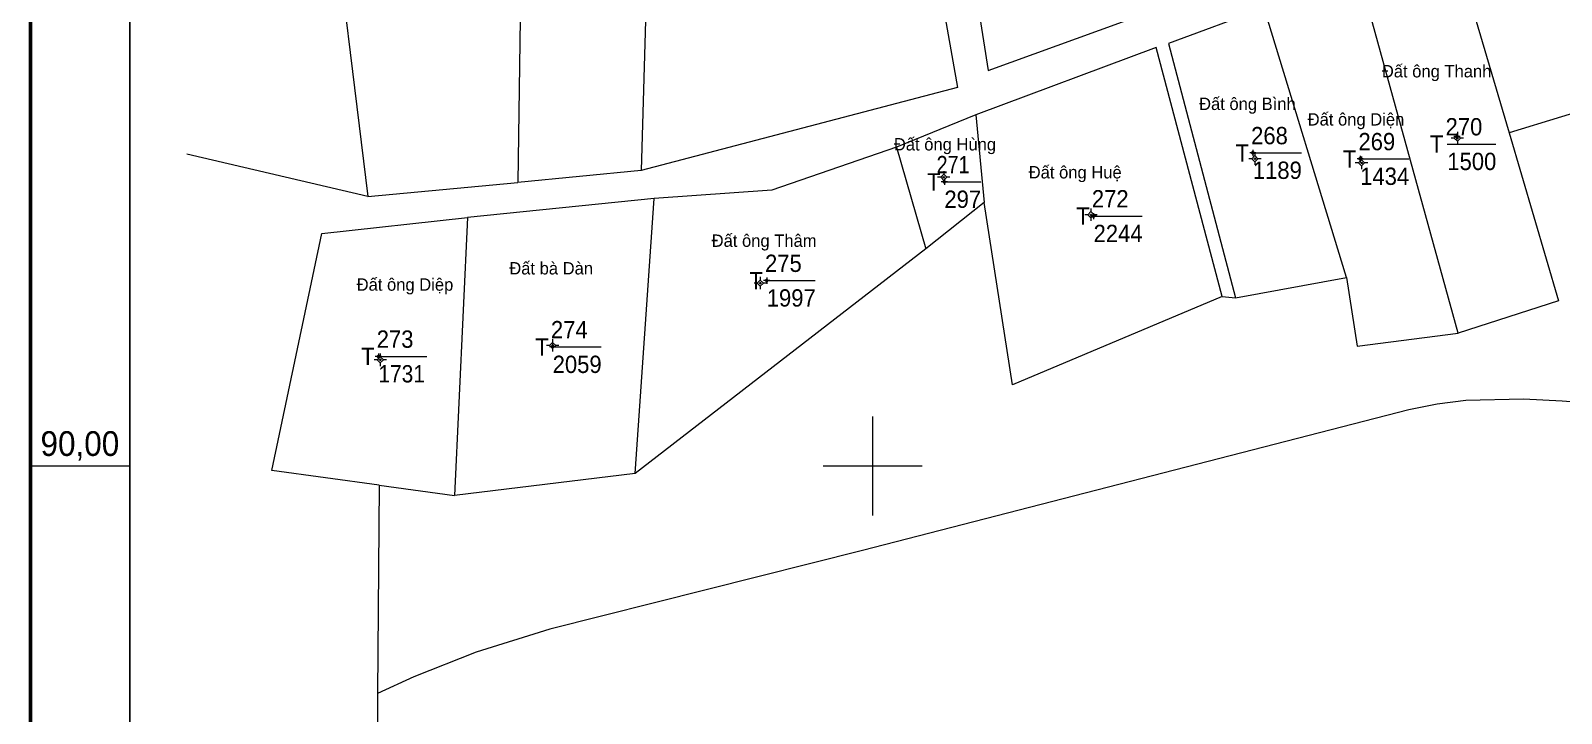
# Model space of a CAD drawing. Header units: metres. Extents: x 398630 to 399770, y 48498 to 49842.
# Drawn here: x 398630 to 398939, y 48950 to 49087.9 of the extents above; entities that cross this region are included whole.
import ezdxf
from ezdxf.enums import TextEntityAlignment as Align

# ---------------------------------------------------------------- set-up
doc = ezdxf.new("R2010")
doc.units = ezdxf.units.M
doc.header["$LTSCALE"] = 1.4
for name, color, linetype, lineweight in [('11', 7, 'Continuous', 13), ('15', 7, 'Continuous', 13), ('22', 7, 'Continuous', 13), ('51', 7, 'Continuous', 13), ('63', 7, 'Continuous', 13)]:
    doc.layers.add(name, color=color, linetype=linetype, lineweight=lineweight)
doc.layers.add('2', color=7, linetype='Continuous')

msp = doc.modelspace()

# ---------------------------------------------------------------- hatches: boundary and pattern name
at = {"layer": '11'}
for points in [[(398918.18, 49066.199, 1), (398917.88, 49066.199, 1)], [(398918.18, 49066.199, 1), (398917.88, 49066.199, 1)], [(398877.297, 49062.042, 1), (398876.997, 49062.042, 1)], [(398877.297, 49062.042, 1), (398876.997, 49062.042, 1)], [(398898.833, 49061.206, 1), (398898.533, 49061.206, 1)], [(398898.833, 49061.206, 1), (398898.533, 49061.206, 1)], [(398814.502, 49058.297, 1), (398814.202, 49058.297, 1)], [(398814.502, 49058.297, 1), (398814.202, 49058.297, 1)], [(398844.208, 49050.726, 1), (398843.908, 49050.726, 1)], [(398844.208, 49050.726, 1), (398843.908, 49050.726, 1)], [(398777.452, 49036.907, 1), (398777.152, 49036.907, 1)], [(398777.452, 49036.907, 1), (398777.152, 49036.907, 1)], [(398735.539, 49024.318, 1), (398735.239, 49024.318, 1)], [(398735.539, 49024.318, 1), (398735.239, 49024.318, 1)], [(398700.752, 49021.417, 1), (398700.452, 49021.417, 1)], [(398700.752, 49021.417, 1), (398700.452, 49021.417, 1)]]:
    msp.add_hatch(color=256, dxfattribs=at).paths.add_polyline_path(points)
at = {"layer": '51'}
for points in [[(398918.025, 49066.53, 1), (398917.875, 49066.53, 1)], [(398918.025, 49066.53, 1), (398917.875, 49066.53, 1)], [(398918.025, 49066.53, 1), (398917.875, 49066.53, 1)], [(398918.025, 49066.53, 1), (398917.875, 49066.53, 1)], [(398876.815, 49063.21, 1), (398876.665, 49063.21, 1)], [(398876.815, 49063.21, 1), (398876.665, 49063.21, 1)], [(398876.815, 49063.21, 1), (398876.665, 49063.21, 1)], [(398876.815, 49063.21, 1), (398876.665, 49063.21, 1)], [(398898.485, 49061.99, 1), (398898.335, 49061.99, 1)], [(398898.485, 49061.99, 1), (398898.335, 49061.99, 1)], [(398898.485, 49061.99, 1), (398898.335, 49061.99, 1)], [(398898.485, 49061.99, 1), (398898.335, 49061.99, 1)], [(398814.545, 49057.36, 1), (398814.395, 49057.36, 1)], [(398814.545, 49057.36, 1), (398814.395, 49057.36, 1)], [(398814.545, 49057.36, 1), (398814.395, 49057.36, 1)], [(398814.545, 49057.36, 1), (398814.395, 49057.36, 1)], [(398844.655, 49050.44, 1), (398844.505, 49050.44, 1)], [(398844.655, 49050.44, 1), (398844.505, 49050.44, 1)], [(398844.655, 49050.44, 1), (398844.505, 49050.44, 1)], [(398844.655, 49050.44, 1), (398844.505, 49050.44, 1)], [(398778.675, 49037.42, 1), (398778.525, 49037.42, 1)], [(398778.675, 49037.42, 1), (398778.525, 49037.42, 1)], [(398778.675, 49037.42, 1), (398778.525, 49037.42, 1)], [(398778.675, 49037.42, 1), (398778.525, 49037.42, 1)], [(398735.465, 49024.01, 1), (398735.315, 49024.01, 1)], [(398735.465, 49024.01, 1), (398735.315, 49024.01, 1)], [(398735.465, 49024.01, 1), (398735.315, 49024.01, 1)], [(398735.465, 49024.01, 1), (398735.315, 49024.01, 1)], [(398700.285, 49022.09, 1), (398700.135, 49022.09, 1)], [(398700.285, 49022.09, 1), (398700.135, 49022.09, 1)], [(398700.285, 49022.09, 1), (398700.135, 49022.09, 1)], [(398700.285, 49022.09, 1), (398700.135, 49022.09, 1)]]:
    msp.add_hatch(color=256, dxfattribs=at).paths.add_polyline_path(points)

# ---------------------------------------------------------------- linework, layer by layer
at = {"layer": '11'}
for p, q in [((398918.03, 49067.45), (398918.03, 49066.82)), ((398918.03, 49067.45), (398918.03, 49066.82)), ((398917.41, 49066.2), (398916.78, 49066.2)), ((398917.41, 49066.2), (398916.78, 49066.2)), ((398918.03, 49065.57), (398918.03, 49064.95)), ((398918.03, 49065.57), (398918.03, 49064.95)), ((398919.28, 49066.2), (398918.66, 49066.2)), ((398919.28, 49066.2), (398918.66, 49066.2)), ((398876.52, 49062.04), (398875.9, 49062.04)), ((398876.52, 49062.04), (398875.9, 49062.04)), ((398877.15, 49063.29), (398877.15, 49062.67)), ((398877.15, 49063.29), (398877.15, 49062.67)), ((398877.15, 49061.42), (398877.15, 49060.79)), ((398877.15, 49061.42), (398877.15, 49060.79)), ((398878.4, 49062.04), (398877.77, 49062.04)), ((398878.4, 49062.04), (398877.77, 49062.04)), ((398898.06, 49061.21), (398897.43, 49061.21)), ((398898.06, 49061.21), (398897.43, 49061.21)), ((398898.68, 49062.46), (398898.68, 49061.83)), ((398898.68, 49062.46), (398898.68, 49061.83)), ((398899.93, 49061.21), (398899.31, 49061.21)), ((398899.93, 49061.21), (398899.31, 49061.21)), ((398813.73, 49058.3), (398813.1, 49058.3)), ((398813.73, 49058.3), (398813.1, 49058.3)), ((398814.35, 49059.55), (398814.35, 49058.92)), ((398814.35, 49059.55), (398814.35, 49058.92)), ((398815.6, 49058.3), (398814.98, 49058.3)), ((398815.6, 49058.3), (398814.98, 49058.3)), ((398898.68, 49060.58), (398898.68, 49059.96)), ((398898.68, 49060.58), (398898.68, 49059.96)), ((398814.35, 49057.67), (398814.35, 49057.05)), ((398814.35, 49057.67), (398814.35, 49057.05)), ((398844.06, 49051.98), (398844.06, 49051.35)), ((398844.06, 49051.98), (398844.06, 49051.35)), ((398843.43, 49050.73), (398842.81, 49050.73)), ((398843.43, 49050.73), (398842.81, 49050.73)), ((398844.06, 49050.1), (398844.06, 49049.48)), ((398844.06, 49050.1), (398844.06, 49049.48)), ((398845.31, 49050.73), (398844.68, 49050.73)), ((398845.31, 49050.73), (398844.68, 49050.73)), ((398776.68, 49036.91), (398776.05, 49036.91)), ((398776.68, 49036.91), (398776.05, 49036.91)), ((398777.3, 49038.16), (398777.3, 49037.53)), ((398777.3, 49038.16), (398777.3, 49037.53)), ((398778.55, 49036.91), (398777.93, 49036.91)), ((398778.55, 49036.91), (398777.93, 49036.91)), ((398777.3, 49036.28), (398777.3, 49035.66)), ((398777.3, 49036.28), (398777.3, 49035.66)), ((398734.76, 49024.32), (398734.14, 49024.32)), ((398734.76, 49024.32), (398734.14, 49024.32)), ((398735.39, 49025.57), (398735.39, 49024.94)), ((398735.39, 49025.57), (398735.39, 49024.94)), ((398736.64, 49024.32), (398736.01, 49024.32)), ((398736.64, 49024.32), (398736.01, 49024.32)), ((398699.98, 49021.42), (398699.35, 49021.42)), ((398699.98, 49021.42), (398699.35, 49021.42)), ((398700.6, 49022.67), (398700.6, 49022.04)), ((398700.6, 49022.67), (398700.6, 49022.04)), ((398701.85, 49021.42), (398701.23, 49021.42)), ((398701.85, 49021.42), (398701.23, 49021.42)), ((398735.39, 49023.69), (398735.39, 49023.07)), ((398735.39, 49023.69), (398735.39, 49023.07)), ((398700.6, 49020.79), (398700.6, 49020.17)), ((398700.6, 49020.79), (398700.6, 49020.17))]:
    msp.add_line(p, q, dxfattribs=at)
for points in [[(398918.03, 49066.82), (398917.41, 49066.2), (398918.03, 49065.57), (398918.66, 49066.2)], [(398918.03, 49066.82), (398917.41, 49066.2), (398918.03, 49065.57), (398918.66, 49066.2)], [(398877.15, 49062.67), (398876.52, 49062.04), (398877.15, 49061.42), (398877.77, 49062.04)], [(398877.15, 49062.67), (398876.52, 49062.04), (398877.15, 49061.42), (398877.77, 49062.04)], [(398898.68, 49061.83), (398898.06, 49061.21), (398898.68, 49060.58), (398899.31, 49061.21)], [(398898.68, 49061.83), (398898.06, 49061.21), (398898.68, 49060.58), (398899.31, 49061.21)], [(398814.35, 49058.92), (398813.73, 49058.3), (398814.35, 49057.67), (398814.98, 49058.3)], [(398814.35, 49058.92), (398813.73, 49058.3), (398814.35, 49057.67), (398814.98, 49058.3)], [(398844.06, 49051.35), (398843.43, 49050.73), (398844.06, 49050.1), (398844.68, 49050.73)], [(398844.06, 49051.35), (398843.43, 49050.73), (398844.06, 49050.1), (398844.68, 49050.73)], [(398777.3, 49037.53), (398776.68, 49036.91), (398777.3, 49036.28), (398777.93, 49036.91)], [(398777.3, 49037.53), (398776.68, 49036.91), (398777.3, 49036.28), (398777.93, 49036.91)], [(398735.39, 49024.94), (398734.76, 49024.32), (398735.39, 49023.69), (398736.01, 49024.32)], [(398735.39, 49024.94), (398734.76, 49024.32), (398735.39, 49023.69), (398736.01, 49024.32)], [(398700.6, 49022.04), (398699.98, 49021.42), (398700.6, 49020.79), (398701.23, 49021.42)], [(398700.6, 49022.04), (398699.98, 49021.42), (398700.6, 49020.79), (398701.23, 49021.42)]]:
    msp.add_lwpolyline(points, close=True, dxfattribs=at)
for centre in [(398918.03, 49066.199), (398918.03, 49066.199), (398877.147, 49062.042), (398877.147, 49062.042), (398898.683, 49061.206), (398898.683, 49061.206), (398814.352, 49058.297), (398814.352, 49058.297), (398844.058, 49050.726), (398844.058, 49050.726), (398777.302, 49036.907), (398777.302, 49036.907), (398735.389, 49024.318), (398735.389, 49024.318), (398700.602, 49021.417), (398700.602, 49021.417)]:
    msp.add_circle(centre, 0.15, dxfattribs=at)
at = {"layer": '15'}
for p, q in [((398916, 49065), (398925.8, 49065)), ((398876.74, 49063.22), (398886.54, 49063.22)), ((398898.41, 49062), (398908.21, 49062)), ((398814.47, 49057.36), (398821.82, 49057.36)), ((398844.59, 49050.44), (398854.39, 49050.44)), ((398778.61, 49037.42), (398788.41, 49037.42)), ((398700.22, 49022.1), (398710.02, 49022.1)), ((398735.39, 49024.01), (398745.19, 49024.01))]:
    msp.add_line(p, q, dxfattribs=at)
at = {"layer": '22'}
for p, q in [((398758.5, 49240.38), (398753.27, 49059.67)), ((398916.99, 49106.25), (398928.46, 49067.27)), ((398918.21, 49026.82), (398898.04, 49099.84)), ((398895.68, 49038.03), (398879, 49092.47)), ((398820.82, 49070.91), (398804.78, 49064.41)), ((398804.78, 49064.41), (398810.75, 49043.81)), ((398698.11, 49054.44), (398661.51, 49062.96)), ((398755.87, 49054.02), (398718.18, 49050.2)), ((398752.06, 48998.44), (398755.87, 49054.02)), ((398873.25, 49033.96), (398895.68, 49038.03)), ((398870.54, 49034.18), (398873.25, 49033.96)), ((398700.34, 48996.08), (398700, 48954.02)), ((398700.34, 48996.08), (398715.58, 48994))]:
    msp.add_line(p, q, dxfattribs=at)
at = {"layer": '22', "lineweight": 25}
msp.add_lwpolyline([(399750, 49416.86), (399750, 48650), (398650, 48650), (398650, 49750), (399750, 49750), (399750, 49424.63)], dxfattribs=at)
at = {"layer": '22'}
for points in [[(398732.38, 49242.45), (398730.15, 49184.75), (398728.38, 49057.26)], [(398788.81, 49236.57), (398817.15, 49076.45), (398753.27, 49059.67), (398728.38, 49057.26)], [(398682.05, 49185.12), (398698.11, 49054.44), (398728.38, 49057.26)], [(398807.47, 49180.56), (398823.28, 49079.84), (398855.05, 49091.36)], [(398879, 49092.47), (398859.68, 49085.33), (398873.25, 49033.96)], [(398870.54, 49034.18), (398857.21, 49084.49), (398820.82, 49070.91), (398822.52, 49053.2)], [(398978.68, 49082.3), (398960.19, 49077), (398928.46, 49067.27)], [(399700, 49042.18), (399677.47, 49050.64), (399484.86, 49076.79), (399286.64, 49073.05), (399114.73, 49054.08), (399044.1, 49019.54), (399036.61, 49016.48), (399029.81, 49014.55), (399017.49, 49012.51), (398998.47, 49011.42), (398979.5, 49010.81), (398970.58, 49010.68), (398939.17, 49013.06), (398931.35, 49013.45), (398919.72, 49013.18), (398913.96, 49012.49), (398908.25, 49011.34), (398797.91, 48982.9), (398734.81, 48966.99), (398719.98, 48962.36), (398707.36, 48957.37), (398700, 48954.02)], [(398804.78, 49064.41), (398779.62, 49055.69), (398755.87, 49054.02)], [(398928.46, 49067.27), (398938.43, 49033.36), (398918.21, 49026.82)], [(398822.52, 49053.2), (398810.75, 49043.81), (398752.06, 48998.44), (398715.58, 48994)], [(398870.54, 49034.18), (398828.25, 49016.4), (398822.52, 49053.2)], [(398700.34, 48996.08), (398678.67, 48999.03), (398688.82, 49046.95), (398718.18, 49050.2), (398715.58, 48994)], [(398700, 48954.02), (398700, 48863.13), (398769.21, 48887.52), (398957.39, 48923.65), (399109.38, 48938.1), (399261.36, 48959.78), (399449.54, 48959.78), (399524.86, 48959.44), (399700, 48912.45), (399700, 49042.18)], [(398895.68, 49038.03), (398897.8, 49024.16), (398918.21, 49026.82)]]:
    msp.add_lwpolyline(points, dxfattribs=at)
at = {"layer": '51'}
for p, q in [((398917.64, 49066.53), (398917.32, 49066.53)), ((398917.64, 49066.53), (398917.32, 49066.53)), ((398917.64, 49066.53), (398917.32, 49066.53)), ((398917.64, 49066.53), (398917.32, 49066.53)), ((398917.95, 49067.16), (398917.95, 49066.84)), ((398917.95, 49067.16), (398917.95, 49066.84)), ((398917.95, 49067.16), (398917.95, 49066.84)), ((398917.95, 49067.16), (398917.95, 49066.84)), ((398917.95, 49066.22), (398917.95, 49065.9)), ((398917.95, 49066.22), (398917.95, 49065.9)), ((398917.95, 49066.22), (398917.95, 49065.9)), ((398917.95, 49066.22), (398917.95, 49065.9)), ((398918.58, 49066.53), (398918.26, 49066.53)), ((398918.58, 49066.53), (398918.26, 49066.53)), ((398918.58, 49066.53), (398918.26, 49066.53)), ((398918.58, 49066.53), (398918.26, 49066.53)), ((398876.43, 49063.21), (398876.12, 49063.21)), ((398876.43, 49063.21), (398876.12, 49063.21)), ((398876.43, 49063.21), (398876.12, 49063.21)), ((398876.43, 49063.21), (398876.12, 49063.21)), ((398876.74, 49063.84), (398876.74, 49063.52)), ((398876.74, 49063.84), (398876.74, 49063.52)), ((398876.74, 49063.84), (398876.74, 49063.52)), ((398876.74, 49063.84), (398876.74, 49063.52)), ((398876.74, 49062.9), (398876.74, 49062.58)), ((398876.74, 49062.9), (398876.74, 49062.58)), ((398876.74, 49062.9), (398876.74, 49062.58)), ((398876.74, 49062.9), (398876.74, 49062.58)), ((398877.36, 49063.21), (398877.05, 49063.21)), ((398877.36, 49063.21), (398877.05, 49063.21)), ((398877.36, 49063.21), (398877.05, 49063.21)), ((398877.36, 49063.21), (398877.05, 49063.21)), ((398898.1, 49061.99), (398897.78, 49061.99)), ((398898.1, 49061.99), (398897.78, 49061.99)), ((398898.1, 49061.99), (398897.78, 49061.99)), ((398898.1, 49061.99), (398897.78, 49061.99)), ((398898.41, 49062.62), (398898.41, 49062.3)), ((398898.41, 49062.62), (398898.41, 49062.3)), ((398898.41, 49062.62), (398898.41, 49062.3)), ((398898.41, 49062.62), (398898.41, 49062.3)), ((398898.41, 49061.68), (398898.41, 49061.36)), ((398898.41, 49061.68), (398898.41, 49061.36)), ((398898.41, 49061.68), (398898.41, 49061.36)), ((398898.41, 49061.68), (398898.41, 49061.36)), ((398899.04, 49061.99), (398898.72, 49061.99)), ((398899.04, 49061.99), (398898.72, 49061.99)), ((398899.04, 49061.99), (398898.72, 49061.99)), ((398899.04, 49061.99), (398898.72, 49061.99)), ((398814.16, 49057.36), (398813.84, 49057.36)), ((398814.16, 49057.36), (398813.84, 49057.36)), ((398814.16, 49057.36), (398813.84, 49057.36)), ((398814.16, 49057.36), (398813.84, 49057.36)), ((398814.47, 49057.98), (398814.47, 49057.67)), ((398814.47, 49057.98), (398814.47, 49057.67)), ((398814.47, 49057.98), (398814.47, 49057.67)), ((398814.47, 49057.98), (398814.47, 49057.67)), ((398814.47, 49057.05), (398814.47, 49056.74)), ((398814.47, 49057.05), (398814.47, 49056.74)), ((398814.47, 49057.05), (398814.47, 49056.74)), ((398814.47, 49057.05), (398814.47, 49056.74)), ((398815.1, 49057.36), (398814.78, 49057.36)), ((398815.1, 49057.36), (398814.78, 49057.36)), ((398815.1, 49057.36), (398814.78, 49057.36)), ((398815.1, 49057.36), (398814.78, 49057.36)), ((398844.27, 49050.44), (398843.96, 49050.44)), ((398844.27, 49050.44), (398843.96, 49050.44)), ((398844.27, 49050.44), (398843.96, 49050.44)), ((398844.27, 49050.44), (398843.96, 49050.44)), ((398844.58, 49051.06), (398844.58, 49050.75)), ((398844.58, 49051.06), (398844.58, 49050.75)), ((398844.58, 49051.06), (398844.58, 49050.75)), ((398844.58, 49051.06), (398844.58, 49050.75)), ((398844.58, 49050.13), (398844.58, 49049.82)), ((398844.58, 49050.13), (398844.58, 49049.82)), ((398844.58, 49050.13), (398844.58, 49049.82)), ((398844.58, 49050.13), (398844.58, 49049.82)), ((398845.2, 49050.44), (398844.89, 49050.44)), ((398845.2, 49050.44), (398844.89, 49050.44)), ((398845.2, 49050.44), (398844.89, 49050.44)), ((398845.2, 49050.44), (398844.89, 49050.44)), ((398778.29, 49037.42), (398777.98, 49037.42)), ((398778.29, 49037.42), (398777.98, 49037.42)), ((398778.29, 49037.42), (398777.98, 49037.42)), ((398778.29, 49037.42), (398777.98, 49037.42)), ((398778.6, 49038.04), (398778.6, 49037.73)), ((398778.6, 49038.04), (398778.6, 49037.73)), ((398778.6, 49038.04), (398778.6, 49037.73)), ((398778.6, 49038.04), (398778.6, 49037.73)), ((398778.6, 49037.11), (398778.6, 49036.8)), ((398778.6, 49037.11), (398778.6, 49036.8)), ((398778.6, 49037.11), (398778.6, 49036.8)), ((398778.6, 49037.11), (398778.6, 49036.8)), ((398779.22, 49037.42), (398778.91, 49037.42)), ((398779.22, 49037.42), (398778.91, 49037.42)), ((398779.22, 49037.42), (398778.91, 49037.42)), ((398779.22, 49037.42), (398778.91, 49037.42)), ((398735.39, 49024.64), (398735.39, 49024.32)), ((398735.39, 49024.64), (398735.39, 49024.32)), ((398735.39, 49024.64), (398735.39, 49024.32)), ((398735.39, 49024.64), (398735.39, 49024.32)), ((398699.9, 49022.09), (398699.58, 49022.09)), ((398699.9, 49022.09), (398699.58, 49022.09)), ((398699.9, 49022.09), (398699.58, 49022.09)), ((398699.9, 49022.09), (398699.58, 49022.09)), ((398700.21, 49022.72), (398700.21, 49022.4)), ((398700.21, 49022.72), (398700.21, 49022.4)), ((398700.21, 49022.72), (398700.21, 49022.4)), ((398700.21, 49022.72), (398700.21, 49022.4)), ((398700.21, 49021.78), (398700.21, 49021.46)), ((398700.21, 49021.78), (398700.21, 49021.46)), ((398700.21, 49021.78), (398700.21, 49021.46)), ((398700.21, 49021.78), (398700.21, 49021.46)), ((398700.84, 49022.09), (398700.52, 49022.09)), ((398700.84, 49022.09), (398700.52, 49022.09)), ((398700.84, 49022.09), (398700.52, 49022.09)), ((398700.84, 49022.09), (398700.52, 49022.09)), ((398735.08, 49024.01), (398734.76, 49024.01)), ((398735.08, 49024.01), (398734.76, 49024.01)), ((398735.08, 49024.01), (398734.76, 49024.01)), ((398735.08, 49024.01), (398734.76, 49024.01)), ((398735.39, 49023.7), (398735.39, 49023.38)), ((398735.39, 49023.7), (398735.39, 49023.38)), ((398735.39, 49023.7), (398735.39, 49023.38)), ((398735.39, 49023.7), (398735.39, 49023.38)), ((398736.02, 49024.01), (398735.7, 49024.01)), ((398736.02, 49024.01), (398735.7, 49024.01)), ((398736.02, 49024.01), (398735.7, 49024.01)), ((398736.02, 49024.01), (398735.7, 49024.01))]:
    msp.add_line(p, q, dxfattribs=at)
for points in [[(398917.95, 49066.84), (398917.64, 49066.53), (398917.95, 49066.22), (398918.26, 49066.53)], [(398917.95, 49066.84), (398917.64, 49066.53), (398917.95, 49066.22), (398918.26, 49066.53)], [(398917.95, 49066.84), (398917.64, 49066.53), (398917.95, 49066.22), (398918.26, 49066.53)], [(398917.95, 49066.84), (398917.64, 49066.53), (398917.95, 49066.22), (398918.26, 49066.53)], [(398876.74, 49063.52), (398876.43, 49063.21), (398876.74, 49062.9), (398877.05, 49063.21)], [(398876.74, 49063.52), (398876.43, 49063.21), (398876.74, 49062.9), (398877.05, 49063.21)], [(398876.74, 49063.52), (398876.43, 49063.21), (398876.74, 49062.9), (398877.05, 49063.21)], [(398876.74, 49063.52), (398876.43, 49063.21), (398876.74, 49062.9), (398877.05, 49063.21)], [(398898.41, 49062.3), (398898.1, 49061.99), (398898.41, 49061.68), (398898.72, 49061.99)], [(398898.41, 49062.3), (398898.1, 49061.99), (398898.41, 49061.68), (398898.72, 49061.99)], [(398898.41, 49062.3), (398898.1, 49061.99), (398898.41, 49061.68), (398898.72, 49061.99)], [(398898.41, 49062.3), (398898.1, 49061.99), (398898.41, 49061.68), (398898.72, 49061.99)], [(398814.47, 49057.67), (398814.16, 49057.36), (398814.47, 49057.05), (398814.78, 49057.36)], [(398814.47, 49057.67), (398814.16, 49057.36), (398814.47, 49057.05), (398814.78, 49057.36)], [(398814.47, 49057.67), (398814.16, 49057.36), (398814.47, 49057.05), (398814.78, 49057.36)], [(398814.47, 49057.67), (398814.16, 49057.36), (398814.47, 49057.05), (398814.78, 49057.36)], [(398844.58, 49050.75), (398844.27, 49050.44), (398844.58, 49050.13), (398844.89, 49050.44)], [(398844.58, 49050.75), (398844.27, 49050.44), (398844.58, 49050.13), (398844.89, 49050.44)], [(398844.58, 49050.75), (398844.27, 49050.44), (398844.58, 49050.13), (398844.89, 49050.44)], [(398844.58, 49050.75), (398844.27, 49050.44), (398844.58, 49050.13), (398844.89, 49050.44)], [(398778.6, 49037.73), (398778.29, 49037.42), (398778.6, 49037.11), (398778.91, 49037.42)], [(398778.6, 49037.73), (398778.29, 49037.42), (398778.6, 49037.11), (398778.91, 49037.42)], [(398778.6, 49037.73), (398778.29, 49037.42), (398778.6, 49037.11), (398778.91, 49037.42)], [(398778.6, 49037.73), (398778.29, 49037.42), (398778.6, 49037.11), (398778.91, 49037.42)], [(398735.39, 49024.32), (398735.08, 49024.01), (398735.39, 49023.7), (398735.7, 49024.01)], [(398735.39, 49024.32), (398735.08, 49024.01), (398735.39, 49023.7), (398735.7, 49024.01)], [(398735.39, 49024.32), (398735.08, 49024.01), (398735.39, 49023.7), (398735.7, 49024.01)], [(398735.39, 49024.32), (398735.08, 49024.01), (398735.39, 49023.7), (398735.7, 49024.01)], [(398700.21, 49022.4), (398699.9, 49022.09), (398700.21, 49021.78), (398700.52, 49022.09)], [(398700.21, 49022.4), (398699.9, 49022.09), (398700.21, 49021.78), (398700.52, 49022.09)], [(398700.21, 49022.4), (398699.9, 49022.09), (398700.21, 49021.78), (398700.52, 49022.09)], [(398700.21, 49022.4), (398699.9, 49022.09), (398700.21, 49021.78), (398700.52, 49022.09)]]:
    msp.add_lwpolyline(points, close=True, dxfattribs=at)
for centre in [(398917.95, 49066.53), (398917.95, 49066.53), (398917.95, 49066.53), (398917.95, 49066.53), (398876.74, 49063.21), (398876.74, 49063.21), (398876.74, 49063.21), (398876.74, 49063.21), (398898.41, 49061.99), (398898.41, 49061.99), (398898.41, 49061.99), (398898.41, 49061.99), (398814.47, 49057.36), (398814.47, 49057.36), (398814.47, 49057.36), (398814.47, 49057.36), (398844.58, 49050.44), (398844.58, 49050.44), (398844.58, 49050.44), (398844.58, 49050.44), (398778.6, 49037.42), (398778.6, 49037.42), (398778.6, 49037.42), (398778.6, 49037.42), (398735.39, 49024.01), (398735.39, 49024.01), (398735.39, 49024.01), (398735.39, 49024.01), (398700.21, 49022.09), (398700.21, 49022.09), (398700.21, 49022.09), (398700.21, 49022.09)]:
    msp.add_circle(centre, 0.075, dxfattribs=at)
at = {"layer": '63'}
for p, q in [((398800, 48990), (398800, 49010)), ((398630, 49000), (398650, 49000)), ((398790, 49000), (398810, 49000))]:
    msp.add_line(p, q, dxfattribs=at)
at = {"layer": '63', "lineweight": 53}
msp.add_lwpolyline([(398630, 48630), (398630, 49770), (399770, 49770), (399770, 48630)], close=True, dxfattribs=at)

# ---------------------------------------------------------------- texts
at = {"layer": '15'}
for s, width, p in [('268', 0.95, (398876.39, 49064.96)), ('270', 0.95, (398915.65, 49066.75)), ('T', 0.95, (398873.24, 49061.46)), ('269', 0.95, (398898.06, 49063.75)), ('T', 0.95, (398912.5, 49063.25)), ('271', 0.85, (398812.9, 49059.11)), ('1189', 0.95, (398876.74, 49057.96)), ('T', 0.95, (398894.91, 49060.25)), ('1500', 0.95, (398916, 49059.75)), ('T', 0.95, (398810.97, 49055.61)), ('1434', 0.95, (398898.41, 49056.75)), ('297', 0.95, (398814.47, 49052.11)), ('272', 0.95, (398844.24, 49052.2)), ('T', 0.95, (398841.09, 49048.7)), ('2244', 0.95, (398844.59, 49045.2)), ('275', 0.95, (398778.26, 49039.17)), ('T', 0.95, (398775.11, 49035.67)), ('1997', 0.95, (398778.61, 49032.17)), ('273', 0.95, (398699.87, 49023.85)), ('274', 0.95, (398735.04, 49025.76)), ('T', 0.95, (398731.89, 49022.26)), ('T', 0.95, (398696.72, 49020.35)), ('2059', 0.95, (398735.39, 49018.76)), ('1731', 0.9, (398700.22, 49016.85))]:
    msp.add_text(s, height=3.5, dxfattribs=dict(at, width=width)).set_placement(p)
at = {"layer": '2'}
for s, p in [('Đất ông Thanh', (398913.84, 49078.47)), ('Đất ông Bình', (398875.64, 49071.88)), ('Đất ông Diện', (398897.56, 49068.74)), ('Đất ông Hùng', (398814.585, 49063.71)), ('Đất ông Huệ', (398840.875, 49058.06)), ('Đất ông Thâm', (398778.075, 49044.24)), ('Đất bà Dàn', (398735.085, 49038.66)), ('Đất ông Diệp', (398705.575, 49035.38))]:
    msp.add_text(s, height=2.5, dxfattribs=at).set_placement(p, align=Align.CENTER)
at = {"layer": '63', "width": 0.95}
msp.add_text('90,00', height=5, dxfattribs=at).set_placement((398632, 49002))

doc.saveas('drawing.dxf')
